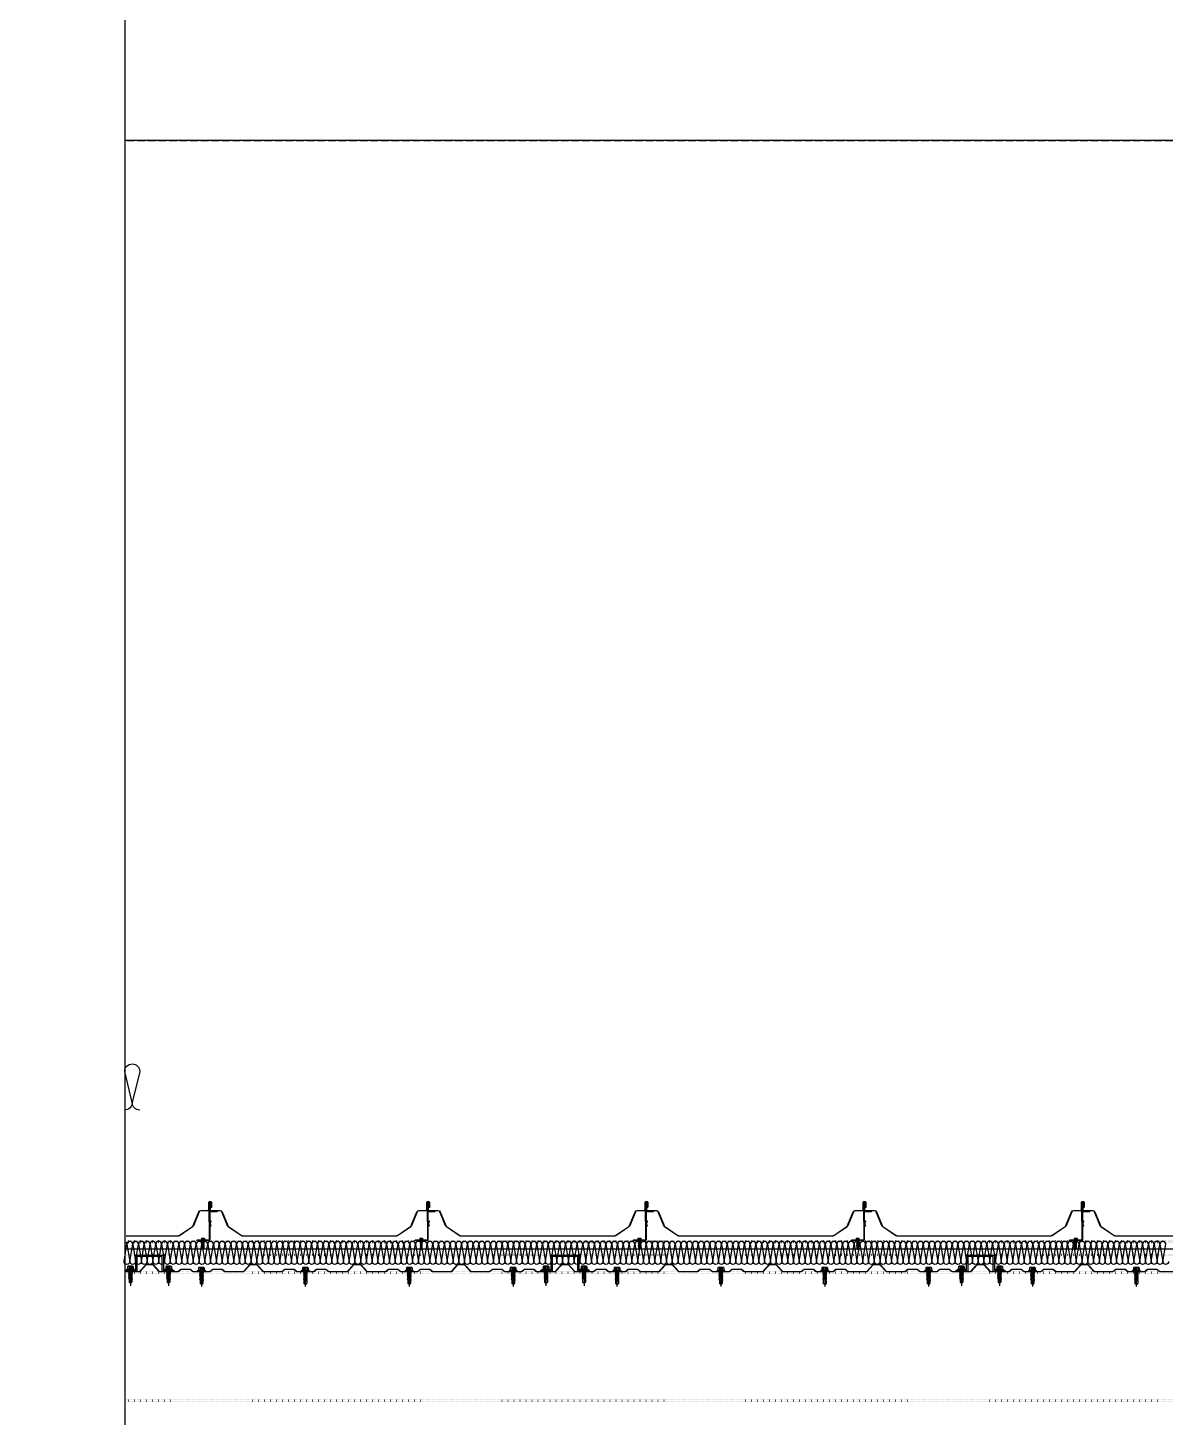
# Model space of a CAD drawing. Extents: x 220580 to 2027826, y -309201 to 71987.
# Drawn here: x 401060 to 403523, y -153544 to -150535 of the extents above; entities that cross this region are included whole.
import ezdxf

# ---------------------------------------------------------------- set-up
doc = ezdxf.new("R2010")
doc.units = 0
for name, pattern in [('__DASH', [0.35, 0.25, -0.1]), ('CENTER', [2, 1.25, -0.25, 0.25, -0.25]), ('DASH', [0.35, 0.25, -0.1]), ('DOTE', [2.42, 2, -0.2, 0.02, -0.2]), ('ZN-DOT', [0.25, 0, -0.25])]:
    doc.linetypes.add(name, pattern=pattern)
for name, color, linetype in [('!ZN6-层高线-8', 8, 'ZN-DOT'), ('3符号', 173, 'Continuous'), ('A-AXIS-DOTE', 14, 'DOTE'), ('A-HATCH-2', 251, 'Continuous'), ('A-LIN-V', 9, 'Continuous'), ('BWM', 8, 'Continuous'), ('Glass cotton', 95, 'Continuous'), ('pj', 4, 'Continuous'), ('SEAMLOK75 - SHEET', 6, 'Continuous'), ('V900型压型底板', 190, 'Continuous'), ('ZX', 240, 'CENTER'), ('紧固件', 40, 'Continuous')]:
    doc.layers.add(name, color=color, linetype=linetype)
doc.layers.add('底板', color=2, linetype='Continuous', lineweight=13)
doc.layers.add('粗', color=7, linetype='Continuous', lineweight=50)

# ---------------------------------------------------------------- blocks, each defined once
blk = doc.blocks.new('CURVEPATTERNLIB$SYSLIB$岩棉板')
at = {"color": 0}
for p, q in [((0, -17), (12, -67)), ((12, -67), (24, -17))]:
    blk.add_line(p, q, dxfattribs=at)
for centre, start, end in [((12, -17), 0, 180), ((0, -67), 270, 0), ((24, -67), 180, 270)]:
    blk.add_arc(centre, 12, start, end, dxfattribs=at)
blk = doc.blocks.new('*U976')
at = {"layer": 'pj'}
for p, q in [((-4.4, 0.5), (-4.4, 0)), ((4.4, 0), (-4.4, 0)), ((-4.1, 0.8), (-3.1, 1)), ((4.1, 0.8), (-4.1, 0.8)), ((-3.1, 3.9), (-3.1, 1)), ((3.1, 1), (-3.1, 1)), ((2.3, 4.2), (-2.3, 4.2)), ((-2, 0.8), (-1.5, 1)), ((-1.5, 3.9), (-1.5, 1)), ((-1.5, 0), (-1.5, -1.6)), ((1.5, 3.9), (1.5, 1)), ((2.2, 0.8), (1.5, 1)), ((1.5, 0), (1.5, -1.1)), ((3.1, 3.9), (3.1, 1)), ((4.1, 0.8), (3.1, 1)), ((4.4, 0.5), (4.4, 0)), ((-2.1, -1.9), (2.1, -1.4)), ((-2.1, -1.9), (-1.5, -1.6)), ((-2.1, -1.9), (-1.5, -2.2)), ((-2.1, -3.3), (2.1, -2.8)), ((-2.1, -3.3), (-1.5, -3)), ((-2.1, -3.3), (-1.5, -3.6)), ((-2.1, -4.7), (2.1, -4.2)), ((-2.1, -4.7), (-1.5, -4.4)), ((-2.1, -4.7), (-1.5, -5)), ((-2.1, -6.1), (2.1, -5.6)), ((-2.1, -6.1), (-1.5, -5.8)), ((-2.1, -6.1), (-1.5, -6.4)), ((-2.1, -7.5), (2.1, -7)), ((-2.1, -7.5), (-1.5, -7.2)), ((-2.1, -7.5), (-1.5, -7.8)), ((-2.1, -8.9), (-1.5, -8.6)), ((-2.1, -8.9), (-1.1, -8.8)), ((-2.1, -8.9), (-1.5, -9.2)), ((-1.5, -1.6), (1.5, -1.1)), ((-1.5, -2.2), (1.5, -1.7)), ((-1.5, -2.2), (-1.5, -3)), ((-1.5, -3), (1.5, -2.5)), ((-1.5, -3.6), (1.5, -3.1)), ((-1.5, -3.6), (-1.5, -4.4)), ((-1.5, -4.4), (1.5, -3.9)), ((-1.5, -5), (1.5, -4.5)), ((-1.5, -5), (-1.5, -5.8)), ((-1.5, -5.8), (1.5, -5.3)), ((-1.5, -6.4), (1.5, -5.9)), ((-1.5, -6.4), (-1.5, -7.2)), ((-1.5, -7.2), (1.5, -6.7)), ((-1.5, -7.8), (1.5, -7.3)), ((-1.5, -7.8), (-1.5, -8.6)), ((-1.5, -8.6), (-1, -8.5)), ((-1.5, -9.2), (-1.5, -13)), ((-1.5, -9.2), (-1.3, -9.2)), ((0, -14.4), (-1.5, -13)), ((0, -14.4), (1.5, -13)), ((0.6, -8.2), (1.5, -8.1)), ((0.7, -8.6), (2.1, -8.4)), ((0.7, -8.8), (1.5, -8.7)), ((0.7, -9.6), (1.5, -9.5)), ((0.7, -10), (2.1, -9.8)), ((0.7, -10.2), (1.5, -10.1)), ((1.5, -0.3), (1.5, -1.1)), ((2.1, -1.4), (1.5, -1.1)), ((2.1, -1.4), (1.5, -1.7)), ((1.5, -1.7), (1.5, -2.5)), ((2.1, -2.8), (1.5, -2.5)), ((2.1, -2.8), (1.5, -3.1)), ((1.5, -3.1), (1.5, -3.9)), ((2.1, -4.2), (1.5, -3.9)), ((2.1, -4.2), (1.5, -4.5)), ((1.5, -4.5), (1.5, -5.3)), ((2.1, -5.6), (1.5, -5.3)), ((2.1, -5.6), (1.5, -5.9)), ((1.5, -5.9), (1.5, -6.7)), ((2.1, -7), (1.5, -6.7)), ((2.1, -7), (1.5, -7.3)), ((1.5, -7.3), (1.5, -8.1)), ((2.1, -8.4), (1.5, -8.1)), ((2.1, -8.4), (1.5, -8.7)), ((1.5, -8.7), (1.5, -9.5)), ((2.1, -9.8), (1.5, -9.5)), ((2.1, -9.8), (1.5, -10.1)), ((1.5, -10.1), (1.5, -13))]:
    blk.add_line(p, q, dxfattribs=at)
blk.add_lwpolyline([(0, -14.4), (0.7, -10.2), (0.7, -8.5, 0.417657), (0.4, -8.2, 0.097062), (-1, -8.5), (-1.5, -9.6)], format="xyb", dxfattribs=at)
for centre, radius, start, end in [((-4.1, 0.5), 0.3, 90, 180), ((-2.3, 3.3), 0.951, 35.4009, 144.5991), ((0, 1), 3.2, 61.0594, 118.9406), ((2.3, 3.3), 0.951, 35.4009, 144.5991), ((4.1, 0.5), 0.3, 0, 90)]:
    blk.add_arc(centre, radius, start, end, dxfattribs=at)
at = {"layer": 'ZX', "ltscale": 0.2}
blk.add_line((0, 4.9), (0, -16.8), dxfattribs=at)
blk = doc.blocks.new('00990')
at = {"color": 2}
blk.add_lwpolyline([(7292.4, -17093.5), (7314.9, -17093.5), (7314.9, -17061), (7374.9, -17061), (7374.9, -17093.5), (7397.4, -17093.5), (7397.4, -17096), (7372.4, -17096), (7372.4, -17063.5), (7317.4, -17063.5), (7317.4, -17096), (7292.4, -17096)], close=True, dxfattribs=at)
at = {"layer": '紧固件', "xscale": 2, "yscale": 2, "zscale": 2}
for p in [(7303.6, -17093.5), (7386.1, -17093.5, 0)]:
    blk.add_blockref('*U976', p, dxfattribs=at)
blk = doc.blocks.new('*U1984')
at = {"layer": 'pj'}
for p, q in [((-4.4, 0.5), (-4.4, 0)), ((4.4, 0), (-4.4, 0)), ((-4.1, 0.8), (-3.1, 1)), ((4.1, 0.8), (-4.1, 0.8)), ((-3.1, 3.9), (-3.1, 1)), ((3.1, 1), (-3.1, 1)), ((2.3, 4.2), (-2.3, 4.2)), ((-2, 0.8), (-1.5, 1)), ((-1.5, 3.9), (-1.5, 1)), ((-1.5, 0), (-1.5, -1.6)), ((1.5, 3.9), (1.5, 1)), ((2.2, 0.8), (1.5, 1)), ((1.5, 0), (1.5, -1.1)), ((3.1, 3.9), (3.1, 1)), ((4.1, 0.8), (3.1, 1)), ((4.4, 0.5), (4.4, 0)), ((-2.1, -1.9), (2.1, -1.4)), ((-2.1, -1.9), (-1.5, -1.6)), ((-2.1, -1.9), (-1.5, -2.2)), ((-2.1, -3.3), (2.1, -2.8)), ((-2.1, -3.3), (-1.5, -3)), ((-2.1, -3.3), (-1.5, -3.6)), ((-2.1, -4.7), (2.1, -4.2)), ((-2.1, -4.7), (-1.5, -4.4)), ((-2.1, -4.7), (-1.5, -5)), ((-2.1, -6.1), (2.1, -5.6)), ((-2.1, -6.1), (-1.5, -5.8)), ((-2.1, -6.1), (-1.5, -6.4)), ((-2.1, -7.5), (2.1, -7)), ((-2.1, -7.5), (-1.5, -7.2)), ((-2.1, -7.5), (-1.5, -7.8)), ((-2.1, -8.9), (2.1, -8.4)), ((-2.1, -8.9), (-1.5, -8.6)), ((-2.1, -8.9), (-1.5, -9.2)), ((-2.1, -10.3), (2.1, -9.8)), ((-2.1, -10.3), (-1.5, -10)), ((-2.1, -10.3), (-1.5, -10.6)), ((-2.1, -11.7), (2.1, -11.2)), ((-2.1, -11.7), (-1.5, -11.4)), ((-2.1, -11.7), (-1.5, -12)), ((-2.1, -13.1), (-1.5, -12.8)), ((-2.1, -13.1), (-1.1, -13)), ((-2.1, -13.1), (-1.5, -13.4)), ((-1.5, -1.6), (1.5, -1.1)), ((-1.5, -2.2), (1.5, -1.7)), ((-1.5, -2.2), (-1.5, -3)), ((-1.5, -3), (1.5, -2.5)), ((-1.5, -3.6), (1.5, -3.1)), ((-1.5, -3.6), (-1.5, -4.4)), ((-1.5, -4.4), (1.5, -3.9)), ((-1.5, -5), (1.5, -4.5)), ((-1.5, -5), (-1.5, -5.8)), ((-1.5, -5.8), (1.5, -5.3)), ((-1.5, -6.4), (1.5, -5.9)), ((-1.5, -6.4), (-1.5, -7.2)), ((-1.5, -7.2), (1.5, -6.7)), ((-1.5, -7.8), (1.5, -7.3)), ((-1.5, -7.8), (-1.5, -8.6)), ((-1.5, -8.6), (1.5, -8.1)), ((-1.5, -9.2), (1.5, -8.7)), ((-1.5, -9.2), (-1.5, -10)), ((-1.5, -10), (1.5, -9.5)), ((-1.5, -10.6), (1.5, -10.1)), ((-1.5, -10.6), (-1.5, -11.4)), ((-1.5, -11.4), (1.5, -10.9)), ((-1.5, -12), (1.5, -11.5)), ((-1.5, -12), (-1.5, -12.8)), ((-1.5, -12.8), (-1, -12.7)), ((-1.5, -13.4), (-1.5, -17.2)), ((-1.5, -13.4), (-1.3, -13.4)), ((0, -18.6), (-1.5, -17.2)), ((0, -18.6), (1.5, -17.2)), ((0.6, -12.4), (1.5, -12.3)), ((0.7, -12.8), (2.1, -12.6)), ((0.7, -13), (1.5, -12.9)), ((0.7, -13.8), (1.5, -13.7)), ((0.7, -14.2), (2.1, -14)), ((0.7, -14.4), (1.5, -14.3)), ((1.5, -0.3), (1.5, -1.1)), ((2.1, -1.4), (1.5, -1.1)), ((2.1, -1.4), (1.5, -1.7)), ((1.5, -1.7), (1.5, -2.5)), ((2.1, -2.8), (1.5, -2.5)), ((2.1, -2.8), (1.5, -3.1)), ((1.5, -3.1), (1.5, -3.9)), ((2.1, -4.2), (1.5, -3.9)), ((2.1, -4.2), (1.5, -4.5)), ((1.5, -4.5), (1.5, -5.3)), ((2.1, -5.6), (1.5, -5.3)), ((2.1, -5.6), (1.5, -5.9)), ((1.5, -5.9), (1.5, -6.7)), ((2.1, -7), (1.5, -6.7)), ((2.1, -7), (1.5, -7.3)), ((1.5, -7.3), (1.5, -8.1)), ((2.1, -8.4), (1.5, -8.1)), ((2.1, -8.4), (1.5, -8.7)), ((1.5, -8.7), (1.5, -9.5)), ((2.1, -9.8), (1.5, -9.5)), ((2.1, -9.8), (1.5, -10.1)), ((1.5, -10.1), (1.5, -10.9)), ((2.1, -11.2), (1.5, -10.9)), ((2.1, -11.2), (1.5, -11.5)), ((1.5, -11.5), (1.5, -12.3)), ((2.1, -12.6), (1.5, -12.3)), ((2.1, -12.6), (1.5, -12.9)), ((1.5, -12.9), (1.5, -13.7)), ((2.1, -14), (1.5, -13.7)), ((2.1, -14), (1.5, -14.3)), ((1.5, -14.3), (1.5, -17.2))]:
    blk.add_line(p, q, dxfattribs=at)
blk.add_lwpolyline([(0, -18.6), (0.7, -14.4), (0.7, -12.7, 0.417657), (0.4, -12.4, 0.097062), (-1, -12.7), (-1.5, -13.8)], format="xyb", dxfattribs=at)
for centre, radius, start, end in [((-4.1, 0.5), 0.3, 90, 180), ((-2.3, 3.3), 0.951, 35.4009, 144.5991), ((0, 1), 3.2, 61.0594, 118.9406), ((2.3, 3.3), 0.951, 35.4009, 144.5991), ((4.1, 0.5), 0.3, 0, 90)]:
    blk.add_arc(centre, radius, start, end, dxfattribs=at)
at = {"layer": 'ZX', "ltscale": 0.2}
blk.add_line((0, 4.9), (0, -21), dxfattribs=at)
blk = doc.blocks.new('A$C06060CBF')
at = {"layer": '粗', "lineweight": -2}
for p, q in [((26.8, 41.2), (26.8, 82.1)), ((27.4, 41.2), (27.4, 82.1)), ((27.4, 2.3), (27.4, 61.4)), ((28.7, 2.3), (28.7, 61.4)), ((43.8, 63.6), (29.7, 63.6)), ((43.8, 62.4), (29.7, 62.4)), ((43.8, 62.4), (43.8, 63.6)), ((26.8, 33), (26.8, 28.9)), ((28.7, 59.5), (27.4, 59.5)), ((28.7, 41.2), (27.4, 41.2)), ((27.4, 33), (27.4, 28.9)), ((28.7, 33), (27.4, 33)), ((30.4, 42.2), (28, 40.8)), ((30.4, 32), (28, 33.3)), ((29.2, 40.8), (28.4, 40.3)), ((29.2, 33.4), (28.4, 33.9)), ((30.7, 41.6), (29.2, 40.8)), ((29.2, 33.8), (29.2, 40.3)), ((30.7, 32.5), (29.2, 33.4)), ((30.9, 41.1), (29.8, 40.4)), ((29.8, 33.8), (29.8, 40.3)), ((30.6, 33.3), (29.8, 33.7)), ((30.9, 33.1), (29.8, 33.7)), ((26.4, 1.2), (0, 1.2)), ((0, 0), (0, 1.2)), ((26.4, 0), (0, 0)), ((19.5, 0), (19.5, 1.2))]:
    blk.add_line(p, q, dxfattribs=at)
at = {"layer": '粗', "linetype": 'DASH', "lineweight": -2}
for p, q in [((9.7, 1.2), (9.7, 0)), ((16.9, 1.2), (16.9, 0))]:
    blk.add_line(p, q, dxfattribs=at)
at = {"layer": '粗'}
blk.add_line((27.4, 28.9), (26.8, 28.9), dxfattribs=at)
at = {"layer": '粗', "lineweight": -2}
blk.add_lwpolyline([(27.4, 82.1, -1), (29.9, 82.1), (29.9, 73.1), (30.5, 73.1), (30.5, 82.1, 1), (26.8, 82.1)], format="xyb", dxfattribs=at)
for centre, radius, start, end in [((29.7, 61.4), 2.25, 90, 180), ((29.7, 61.4), 1.02, 90, 180), ((27.8, 41.2), 1.02, 180, 300), ((27.8, 33), 1.02, 60, 180), ((27.8, 41.2), 0.41, 180, 300), ((27.8, 33), 0.41, 60, 180), ((29.9, 40.3), 0.717, 120, 180), ((29.9, 33.8), 0.717, 180, 240), ((29.9, 40.3), 0.102, 120, 180), ((29.9, 33.8), 0.102, 180, 240), ((30.6, 41.6), 0.627, 302.657, 103.9204), ((30.6, 32.6), 0.627, 256.0796, 57.343), ((26.4, 2.3), 1.02, 270, 0), ((26.4, 2.3), 2.25, 270, 0)]:
    blk.add_arc(centre, radius, start, end, dxfattribs=at)
at = {"layer": '紧固件', "xscale": -1.023999999801318, "yscale": 1.023999999801318, "zscale": 1.023999999801318}
blk.add_blockref('*U1984', (13.2, 1.2), dxfattribs=at)
blk = doc.blocks.new('A$C073f1b6f')
at = {"color": 1, "ltscale": 10}
blk.add_line((-3522.2, -2382.6), (-333.2, -2382.6), dxfattribs=at)
at = {"color": 3, "ltscale": 10}
for p, q in [((-3522.2, -2384.1), (-333.2, -2384.1)), ((-3522.2, -2386.6), (-333.2, -2386.6)), ((-3522.2, -2411.6), (-333.2, -2411.6)), ((-3522.2, -2414.1), (-333.2, -2414.1))]:
    blk.add_line(p, q, dxfattribs=at)
at = {"color": 6, "ltscale": 10}
for p, q in [((-3522.2, -2450), (-333.2, -2450)), ((-3522.2, -2453), (-333.2, -2453)), ((-3522.2, -2727), (-333.2, -2727)), ((-3522.2, -2730), (-333.2, -2730))]:
    blk.add_line(p, q, dxfattribs=at)
at = {"layer": 'A-LIN-V', "color": 8}
blk.add_line((-3525.2, -2400), (-335, -2400), dxfattribs=at)
at = {"layer": 'A-LIN-V'}
blk.add_line((-3522.2, -2400), (-332, -2400), dxfattribs=at)
at = {"layer": 'BWM'}
for points in [[(-3108.2, -2434.1, -0.414214), (-3114.4, -2427.8), (-3108.2, -2390.4, 1), (-3120.7, -2390.4), (-3114.4, -2427.8, -1), (-3126.9, -2427.8), (-3120.7, -2390.4, 1), (-3133.2, -2390.4), (-3126.9, -2427.8, -1), (-3139.4, -2427.8), (-3133.2, -2390.4, 1), (-3145.7, -2390.4), (-3139.4, -2427.8, -1), (-3151.9, -2427.8), (-3145.7, -2390.4, 1), (-3158.2, -2390.4), (-3151.9, -2427.8, -1), (-3164.4, -2427.8), (-3158.2, -2390.4, 1), (-3170.7, -2390.4), (-3164.4, -2427.8, -1), (-3176.9, -2427.8), (-3170.7, -2390.4, 1), (-3183.2, -2390.4), (-3176.9, -2427.8, -1), (-3189.4, -2427.8), (-3183.2, -2390.4, 1), (-3195.7, -2390.4), (-3189.4, -2427.8, -1), (-3201.9, -2427.8), (-3195.7, -2390.4, 1), (-3208.2, -2390.4), (-3201.9, -2427.8, -1), (-3214.4, -2427.8), (-3208.2, -2390.4, 1), (-3220.7, -2390.4), (-3214.4, -2427.8, -1), (-3226.9, -2427.8), (-3220.7, -2390.4, 1), (-3233.2, -2390.4), (-3226.9, -2427.8, -1), (-3239.4, -2427.8), (-3233.2, -2390.4, 1), (-3245.7, -2390.4), (-3239.4, -2427.8, -1), (-3251.9, -2427.8), (-3245.7, -2390.4, 1), (-3258.2, -2390.4), (-3251.9, -2427.8, -1), (-3264.4, -2427.8), (-3258.2, -2390.4, 1), (-3270.7, -2390.4), (-3264.4, -2427.8, -1), (-3276.9, -2427.8), (-3270.7, -2390.4, 1), (-3283.2, -2390.4), (-3276.9, -2427.8, -1), (-3289.4, -2427.8), (-3283.2, -2390.4, 1), (-3295.7, -2390.4), (-3289.4, -2427.8, -1), (-3301.9, -2427.8), (-3295.7, -2390.4, 1), (-3308.2, -2390.4), (-3301.9, -2427.8, -1), (-3314.4, -2427.8), (-3308.2, -2390.4, 1), (-3320.7, -2390.4), (-3314.4, -2427.8, -1), (-3326.9, -2427.8), (-3320.7, -2390.4, 1), (-3333.2, -2390.4), (-3326.9, -2427.8, -1), (-3339.4, -2427.8), (-3333.2, -2390.4, 1), (-3345.7, -2390.4), (-3339.4, -2427.8, -1), (-3351.9, -2427.8), (-3345.7, -2390.4, 1), (-3358.2, -2390.4), (-3351.9, -2427.8, -1), (-3364.4, -2427.8), (-3358.2, -2390.4, 1), (-3370.7, -2390.4), (-3364.4, -2427.8, -1), (-3376.9, -2427.8), (-3370.7, -2390.4, 1), (-3383.2, -2390.4), (-3376.9, -2427.8, -1), (-3389.4, -2427.8), (-3383.2, -2390.4, 1), (-3395.7, -2390.4), (-3389.4, -2427.8, -1), (-3401.9, -2427.8), (-3395.7, -2390.4, 1), (-3408.2, -2390.4), (-3401.9, -2427.8, -1), (-3414.4, -2427.8), (-3408.2, -2390.4, 1), (-3420.7, -2390.4), (-3414.4, -2427.8, -1), (-3426.9, -2427.8), (-3420.7, -2390.4, 1), (-3433.2, -2390.4), (-3426.9, -2427.8, -1), (-3439.4, -2427.8), (-3433.2, -2390.4, 1), (-3445.7, -2390.4), (-3439.4, -2427.8, -1), (-3451.9, -2427.8), (-3445.7, -2390.4, 1), (-3458.2, -2390.4), (-3451.9, -2427.8, -1), (-3464.4, -2427.8), (-3458.2, -2390.4, 1), (-3470.7, -2390.4), (-3464.4, -2427.8, -1), (-3476.9, -2427.8), (-3470.7, -2390.4, 1), (-3483.2, -2390.4), (-3476.9, -2427.8, -1), (-3489.4, -2427.8), (-3483.2, -2390.4, 1), (-3495.7, -2390.4), (-3489.4, -2427.8, -1), (-3501.9, -2427.8), (-3495.7, -2390.4, 1), (-3508.2, -2390.4), (-3501.9, -2427.8, -1), (-3514.4, -2427.8), (-3508.2, -2390.4, 1), (-3520.7, -2390.4), (-3514.4, -2427.8, -1), (-3526.9, -2427.8), (-3520.7, -2390.4, 0.182623), (-3522.2, -2386.2, 0.182623)], [(-2033.2, -2434.1, -0.414214), (-2039.4, -2427.8), (-2033.2, -2390.4, 1), (-2045.7, -2390.4), (-2039.4, -2427.8, -1), (-2051.9, -2427.8), (-2045.7, -2390.4, 1), (-2058.2, -2390.4), (-2051.9, -2427.8, -1), (-2064.4, -2427.8), (-2058.2, -2390.4, 1), (-2070.7, -2390.4), (-2064.4, -2427.8, -1), (-2076.9, -2427.8), (-2070.7, -2390.4, 1), (-2083.2, -2390.4), (-2076.9, -2427.8, -1), (-2089.4, -2427.8), (-2083.2, -2390.4, 1), (-2095.7, -2390.4), (-2089.4, -2427.8, -1), (-2101.9, -2427.8), (-2095.7, -2390.4, 1), (-2108.2, -2390.4), (-2101.9, -2427.8, -1), (-2114.4, -2427.8), (-2108.2, -2390.4, 1), (-2120.7, -2390.4), (-2114.4, -2427.8, -1), (-2126.9, -2427.8), (-2120.7, -2390.4, 1), (-2133.2, -2390.4), (-2126.9, -2427.8, -1), (-2139.4, -2427.8), (-2133.2, -2390.4, 1), (-2145.7, -2390.4), (-2139.4, -2427.8, -1), (-2151.9, -2427.8), (-2145.7, -2390.4, 1), (-2158.2, -2390.4), (-2151.9, -2427.8, -1), (-2164.4, -2427.8), (-2158.2, -2390.4, 1), (-2170.7, -2390.4), (-2164.4, -2427.8, -1), (-2176.9, -2427.8), (-2170.7, -2390.4, 1), (-2183.2, -2390.4), (-2176.9, -2427.8, -1), (-2189.4, -2427.8), (-2183.2, -2390.4, 1), (-2195.7, -2390.4), (-2189.4, -2427.8, -1), (-2201.9, -2427.8), (-2195.7, -2390.4, 1), (-2208.2, -2390.4), (-2201.9, -2427.8, -1), (-2214.4, -2427.8), (-2208.2, -2390.4, 1), (-2220.7, -2390.4), (-2214.4, -2427.8, -1), (-2226.9, -2427.8), (-2220.7, -2390.4, 1), (-2233.2, -2390.4), (-2226.9, -2427.8, -1), (-2239.4, -2427.8), (-2233.2, -2390.4, 1), (-2245.7, -2390.4), (-2239.4, -2427.8, -1), (-2251.9, -2427.8), (-2245.7, -2390.4, 1), (-2258.2, -2390.4), (-2251.9, -2427.8, -1), (-2264.4, -2427.8), (-2258.2, -2390.4, 1), (-2270.7, -2390.4), (-2264.4, -2427.8, -1), (-2276.9, -2427.8), (-2270.7, -2390.4, 1), (-2283.2, -2390.4), (-2276.9, -2427.8, -1), (-2289.4, -2427.8), (-2283.2, -2390.4, 1), (-2295.7, -2390.4), (-2289.4, -2427.8, -1), (-2301.9, -2427.8), (-2295.7, -2390.4, 1), (-2308.2, -2390.4), (-2301.9, -2427.8, -1), (-2314.4, -2427.8), (-2308.2, -2390.4, 1), (-2320.7, -2390.4), (-2314.4, -2427.8, -1), (-2326.9, -2427.8), (-2320.7, -2390.4, 1), (-2333.2, -2390.4), (-2326.9, -2427.8, -1), (-2339.4, -2427.8), (-2333.2, -2390.4, 1), (-2345.7, -2390.4), (-2339.4, -2427.8, -1), (-2351.9, -2427.8), (-2345.7, -2390.4, 1), (-2358.2, -2390.4), (-2351.9, -2427.8, -1), (-2364.4, -2427.8), (-2358.2, -2390.4, 1), (-2370.7, -2390.4), (-2364.4, -2427.8, -1), (-2376.9, -2427.8), (-2370.7, -2390.4, 1), (-2383.2, -2390.4), (-2376.9, -2427.8, -1), (-2389.4, -2427.8), (-2383.2, -2390.4, 1), (-2395.7, -2390.4), (-2389.4, -2427.8, -1), (-2401.9, -2427.8), (-2395.7, -2390.4, 1), (-2408.2, -2390.4), (-2401.9, -2427.8, -1), (-2414.4, -2427.8), (-2408.2, -2390.4, 1), (-2420.7, -2390.4), (-2414.4, -2427.8, -1), (-2426.9, -2427.8), (-2420.7, -2390.4, 1), (-2433.2, -2390.4), (-2426.9, -2427.8, -1), (-2439.4, -2427.8), (-2433.2, -2390.4, 1), (-2445.7, -2390.4), (-2439.4, -2427.8, -1), (-2451.9, -2427.8), (-2445.7, -2390.4, 1), (-2458.2, -2390.4), (-2451.9, -2427.8, -1), (-2464.4, -2427.8), (-2458.2, -2390.4, 1), (-2470.7, -2390.4), (-2464.4, -2427.8, -1), (-2476.9, -2427.8), (-2470.7, -2390.4, 1), (-2483.2, -2390.4), (-2476.9, -2427.8, -1), (-2489.4, -2427.8), (-2483.2, -2390.4, 1), (-2495.7, -2390.4), (-2489.4, -2427.8, -1), (-2501.9, -2427.8), (-2495.7, -2390.4, 1), (-2508.2, -2390.4), (-2501.9, -2427.8, -1), (-2514.4, -2427.8), (-2508.2, -2390.4, 1), (-2520.7, -2390.4), (-2514.4, -2427.8, -1), (-2526.9, -2427.8), (-2520.7, -2390.4, 1), (-2533.2, -2390.4), (-2526.9, -2427.8, -1), (-2539.4, -2427.8), (-2533.2, -2390.4, 1), (-2545.7, -2390.4), (-2539.4, -2427.8, -1), (-2551.9, -2427.8), (-2545.7, -2390.4, 1), (-2558.2, -2390.4), (-2551.9, -2427.8, -1), (-2564.4, -2427.8), (-2558.2, -2390.4, 1), (-2570.7, -2390.4), (-2564.4, -2427.8, -1), (-2576.9, -2427.8), (-2570.7, -2390.4, 1), (-2583.2, -2390.4), (-2576.9, -2427.8, -1), (-2589.4, -2427.8), (-2583.2, -2390.4, 1), (-2595.7, -2390.4), (-2589.4, -2427.8, -1), (-2601.9, -2427.8), (-2595.7, -2390.4, 1), (-2608.2, -2390.4), (-2601.9, -2427.8, -1), (-2614.4, -2427.8), (-2608.2, -2390.4, 1), (-2620.7, -2390.4), (-2614.4, -2427.8, -1), (-2626.9, -2427.8), (-2620.7, -2390.4, 1), (-2633.2, -2390.4), (-2626.9, -2427.8, -1), (-2639.4, -2427.8), (-2633.2, -2390.4, 1), (-2645.7, -2390.4), (-2639.4, -2427.8, -1), (-2651.9, -2427.8), (-2645.7, -2390.4, 1), (-2658.2, -2390.4), (-2651.9, -2427.8, -1), (-2664.4, -2427.8), (-2658.2, -2390.4, 1), (-2670.7, -2390.4), (-2664.4, -2427.8, -1), (-2676.9, -2427.8), (-2670.7, -2390.4, 1), (-2683.2, -2390.4), (-2676.9, -2427.8, -1), (-2689.4, -2427.8), (-2683.2, -2390.4, 1), (-2695.7, -2390.4), (-2689.4, -2427.8, -1), (-2701.9, -2427.8), (-2695.7, -2390.4, 1), (-2708.2, -2390.4), (-2701.9, -2427.8, -1), (-2714.4, -2427.8), (-2708.2, -2390.4, 1), (-2720.7, -2390.4), (-2714.4, -2427.8, -1), (-2726.9, -2427.8), (-2720.7, -2390.4, 1), (-2733.2, -2390.4), (-2726.9, -2427.8, -1), (-2739.4, -2427.8), (-2733.2, -2390.4, 1), (-2745.7, -2390.4), (-2739.4, -2427.8, -1), (-2751.9, -2427.8), (-2745.7, -2390.4, 1), (-2758.2, -2390.4), (-2751.9, -2427.8, -1), (-2764.4, -2427.8), (-2758.2, -2390.4, 1), (-2770.7, -2390.4), (-2764.4, -2427.8, -1), (-2776.9, -2427.8), (-2770.7, -2390.4, 1), (-2783.2, -2390.4), (-2776.9, -2427.8, -1), (-2789.4, -2427.8), (-2783.2, -2390.4, 1), (-2795.7, -2390.4), (-2789.4, -2427.8, -1), (-2801.9, -2427.8), (-2795.7, -2390.4, 1), (-2808.2, -2390.4), (-2801.9, -2427.8, -1), (-2814.4, -2427.8), (-2808.2, -2390.4, 1), (-2820.7, -2390.4), (-2814.4, -2427.8, -1), (-2826.9, -2427.8), (-2820.7, -2390.4, 1), (-2833.2, -2390.4), (-2826.9, -2427.8, -1), (-2839.4, -2427.8), (-2833.2, -2390.4, 1), (-2845.7, -2390.4), (-2839.4, -2427.8, -1), (-2851.9, -2427.8), (-2845.7, -2390.4, 1), (-2858.2, -2390.4), (-2851.9, -2427.8, -1), (-2864.4, -2427.8), (-2858.2, -2390.4, 1), (-2870.7, -2390.4), (-2864.4, -2427.8, -1), (-2876.9, -2427.8), (-2870.7, -2390.4, 1), (-2883.2, -2390.4), (-2876.9, -2427.8, -1), (-2889.4, -2427.8), (-2883.2, -2390.4, 1), (-2895.7, -2390.4), (-2889.4, -2427.8, -1), (-2901.9, -2427.8), (-2895.7, -2390.4, 1), (-2908.2, -2390.4), (-2901.9, -2427.8, -1), (-2914.4, -2427.8), (-2908.2, -2390.4, 1), (-2920.7, -2390.4), (-2914.4, -2427.8, -1), (-2926.9, -2427.8), (-2920.7, -2390.4, 1), (-2933.2, -2390.4), (-2926.9, -2427.8, -1), (-2939.4, -2427.8), (-2933.2, -2390.4, 1), (-2945.7, -2390.4), (-2939.4, -2427.8, -1), (-2951.9, -2427.8), (-2945.7, -2390.4, 1), (-2958.2, -2390.4), (-2951.9, -2427.8, -1), (-2964.4, -2427.8), (-2958.2, -2390.4, 1), (-2970.7, -2390.4), (-2964.4, -2427.8, -1), (-2976.9, -2427.8), (-2970.7, -2390.4, 1), (-2983.2, -2390.4), (-2976.9, -2427.8, -1), (-2989.4, -2427.8), (-2983.2, -2390.4, 1), (-2995.7, -2390.4), (-2989.4, -2427.8, -1), (-3001.9, -2427.8), (-2995.7, -2390.4, 1), (-3008.2, -2390.4), (-3001.9, -2427.8, -1), (-3014.4, -2427.8), (-3008.2, -2390.4, 1), (-3020.7, -2390.4), (-3014.4, -2427.8, -1), (-3026.9, -2427.8), (-3020.7, -2390.4, 1), (-3033.2, -2390.4), (-3026.9, -2427.8, -1), (-3039.4, -2427.8), (-3033.2, -2390.4, 1), (-3045.7, -2390.4), (-3039.4, -2427.8, -1), (-3051.9, -2427.8), (-3045.7, -2390.4, 1), (-3058.2, -2390.4), (-3051.9, -2427.8, -1), (-3064.4, -2427.8), (-3058.2, -2390.4, 1), (-3070.7, -2390.4), (-3064.4, -2427.8, -1), (-3076.9, -2427.8), (-3070.7, -2390.4, 1), (-3083.2, -2390.4), (-3076.9, -2427.8, -1), (-3089.4, -2427.8), (-3083.2, -2390.4, 1), (-3095.7, -2390.4), (-3089.4, -2427.8, -1), (-3101.9, -2427.8), (-3095.7, -2390.4, 1), (-3108.2, -2390.4), (-3101.9, -2427.8, -1), (-3114.4, -2427.8), (-3108.2, -2390.4, 1), (-3120.7, -2390.4), (-3114.4, -2427.8, -1), (-3126.9, -2427.8), (-3120.7, -2390.4, 0.192546), (-3122.4, -2386.1, 0.192546)], [(-1264.4, -2427.8, -1), (-1276.9, -2427.8), (-1270.7, -2390.4, 1), (-1283.2, -2390.4), (-1276.9, -2427.8, -1), (-1289.4, -2427.8), (-1283.2, -2390.4, 1), (-1295.7, -2390.4), (-1289.4, -2427.8, -1), (-1301.9, -2427.8), (-1295.7, -2390.4, 1), (-1308.2, -2390.4), (-1301.9, -2427.8, -1), (-1314.4, -2427.8), (-1308.2, -2390.4, 1), (-1320.7, -2390.4), (-1314.4, -2427.8, -1), (-1326.9, -2427.8), (-1320.7, -2390.4, 1), (-1333.2, -2390.4), (-1326.9, -2427.8, -1), (-1339.4, -2427.8), (-1333.2, -2390.4, 1), (-1345.7, -2390.4), (-1339.4, -2427.8, -1), (-1351.9, -2427.8), (-1345.7, -2390.4, 1), (-1358.2, -2390.4), (-1351.9, -2427.8, -1), (-1364.4, -2427.8), (-1358.2, -2390.4, 1), (-1370.7, -2390.4), (-1364.4, -2427.8, -1), (-1376.9, -2427.8), (-1370.7, -2390.4, 1), (-1383.2, -2390.4), (-1376.9, -2427.8, -1), (-1389.4, -2427.8), (-1383.2, -2390.4, 1), (-1395.7, -2390.4), (-1389.4, -2427.8, -1), (-1401.9, -2427.8), (-1395.7, -2390.4, 1), (-1408.2, -2390.4), (-1401.9, -2427.8, -1), (-1414.4, -2427.8), (-1408.2, -2390.4, 1), (-1420.7, -2390.4), (-1414.4, -2427.8, -1), (-1426.9, -2427.8), (-1420.7, -2390.4, 1), (-1433.2, -2390.4), (-1426.9, -2427.8, -1), (-1439.4, -2427.8), (-1433.2, -2390.4, 1), (-1445.7, -2390.4), (-1439.4, -2427.8, -1), (-1451.9, -2427.8), (-1445.7, -2390.4, 1), (-1458.2, -2390.4), (-1451.9, -2427.8, -1), (-1464.4, -2427.8), (-1458.2, -2390.4, 1), (-1470.7, -2390.4), (-1464.4, -2427.8, -1), (-1476.9, -2427.8), (-1470.7, -2390.4, 1), (-1483.2, -2390.4), (-1476.9, -2427.8, -1), (-1489.4, -2427.8), (-1483.2, -2390.4, 1), (-1495.7, -2390.4), (-1489.4, -2427.8, -1), (-1501.9, -2427.8), (-1495.7, -2390.4, 1), (-1508.2, -2390.4), (-1501.9, -2427.8, -1), (-1514.4, -2427.8), (-1508.2, -2390.4, 1), (-1520.7, -2390.4), (-1514.4, -2427.8, -1), (-1526.9, -2427.8), (-1520.7, -2390.4, 1), (-1533.2, -2390.4), (-1526.9, -2427.8, -1), (-1539.4, -2427.8), (-1533.2, -2390.4, 1), (-1545.7, -2390.4), (-1539.4, -2427.8, -1), (-1551.9, -2427.8), (-1545.7, -2390.4, 1), (-1558.2, -2390.4), (-1551.9, -2427.8, -1), (-1564.4, -2427.8), (-1558.2, -2390.4, 1), (-1570.7, -2390.4), (-1564.4, -2427.8, -1), (-1576.9, -2427.8), (-1570.7, -2390.4, 1), (-1583.2, -2390.4), (-1576.9, -2427.8, -1), (-1589.4, -2427.8), (-1583.2, -2390.4, 1), (-1595.7, -2390.4), (-1589.4, -2427.8, -1), (-1601.9, -2427.8), (-1595.7, -2390.4, 1), (-1608.2, -2390.4), (-1601.9, -2427.8, -1), (-1614.4, -2427.8), (-1608.2, -2390.4, 1), (-1620.7, -2390.4), (-1614.4, -2427.8, -1), (-1626.9, -2427.8), (-1620.7, -2390.4, 1), (-1633.2, -2390.4), (-1626.9, -2427.8, -1), (-1639.4, -2427.8), (-1633.2, -2390.4, 1), (-1645.7, -2390.4), (-1639.4, -2427.8, -1), (-1651.9, -2427.8), (-1645.7, -2390.4, 1), (-1658.2, -2390.4), (-1651.9, -2427.8, -1), (-1664.4, -2427.8), (-1658.2, -2390.4, 1), (-1670.7, -2390.4), (-1664.4, -2427.8, -1), (-1676.9, -2427.8), (-1670.7, -2390.4, 1), (-1683.2, -2390.4), (-1676.9, -2427.8, -1), (-1689.4, -2427.8), (-1683.2, -2390.4, 1), (-1695.7, -2390.4), (-1689.4, -2427.8, -1), (-1701.9, -2427.8), (-1695.7, -2390.4, 1), (-1708.2, -2390.4), (-1701.9, -2427.8, -1), (-1714.4, -2427.8), (-1708.2, -2390.4, 1), (-1720.7, -2390.4), (-1714.4, -2427.8, -1), (-1726.9, -2427.8), (-1720.7, -2390.4, 1), (-1733.2, -2390.4), (-1726.9, -2427.8, -1), (-1739.4, -2427.8), (-1733.2, -2390.4, 1), (-1745.7, -2390.4), (-1739.4, -2427.8, -1), (-1751.9, -2427.8), (-1745.7, -2390.4, 1), (-1758.2, -2390.4), (-1751.9, -2427.8, -1), (-1764.4, -2427.8), (-1758.2, -2390.4, 1), (-1770.7, -2390.4), (-1764.4, -2427.8, -1), (-1776.9, -2427.8), (-1770.7, -2390.4, 1), (-1783.2, -2390.4), (-1776.9, -2427.8, -1), (-1789.4, -2427.8), (-1783.2, -2390.4, 1), (-1795.7, -2390.4), (-1789.4, -2427.8, -1), (-1801.9, -2427.8), (-1795.7, -2390.4, 1), (-1808.2, -2390.4), (-1801.9, -2427.8, -1), (-1814.4, -2427.8), (-1808.2, -2390.4, 1), (-1820.7, -2390.4), (-1814.4, -2427.8, -1), (-1826.9, -2427.8), (-1820.7, -2390.4, 1), (-1833.2, -2390.4), (-1826.9, -2427.8, -1), (-1839.4, -2427.8), (-1833.2, -2390.4, 1), (-1845.7, -2390.4), (-1839.4, -2427.8, -1), (-1851.9, -2427.8), (-1845.7, -2390.4, 1), (-1858.2, -2390.4), (-1851.9, -2427.8, -1), (-1864.4, -2427.8), (-1858.2, -2390.4, 1), (-1870.7, -2390.4), (-1864.4, -2427.8, -1), (-1876.9, -2427.8), (-1870.7, -2390.4, 1), (-1883.2, -2390.4), (-1876.9, -2427.8, -1), (-1889.4, -2427.8), (-1883.2, -2390.4, 1), (-1895.7, -2390.4), (-1889.4, -2427.8, -1), (-1901.9, -2427.8), (-1895.7, -2390.4, 1), (-1908.2, -2390.4), (-1901.9, -2427.8, -1), (-1914.4, -2427.8), (-1908.2, -2390.4, 1), (-1920.7, -2390.4), (-1914.4, -2427.8, -1), (-1926.9, -2427.8), (-1920.7, -2390.4, 1), (-1933.2, -2390.4), (-1926.9, -2427.8, -1), (-1939.4, -2427.8), (-1933.2, -2390.4, 1), (-1945.7, -2390.4), (-1939.4, -2427.8, -1), (-1951.9, -2427.8), (-1945.7, -2390.4, 1), (-1958.2, -2390.4), (-1951.9, -2427.8, -1), (-1964.4, -2427.8), (-1958.2, -2390.4, 1), (-1970.7, -2390.4), (-1964.4, -2427.8, -1), (-1976.9, -2427.8), (-1970.7, -2390.4, 1), (-1983.2, -2390.4), (-1976.9, -2427.8, -1), (-1989.4, -2427.8), (-1983.2, -2390.4, 1), (-1995.7, -2390.4), (-1989.4, -2427.8, -1), (-2001.9, -2427.8), (-1995.7, -2390.4, 1), (-2008.2, -2390.4), (-2001.9, -2427.8, -1), (-2014.4, -2427.8), (-2008.2, -2390.4, 1), (-2020.7, -2390.4), (-2014.4, -2427.8, -1), (-2026.9, -2427.8), (-2020.7, -2390.4, 1), (-2033.2, -2390.4), (-2026.9, -2427.8, -1), (-2039.4, -2427.8), (-2033.2, -2390.4, 1), (-2045.7, -2390.4), (-2039.4, -2427.8, -1), (-2051.9, -2427.8), (-2045.7, -2390.4, 1), (-2058.2, -2390.4), (-2051.9, -2427.8, -0.414214), (-2058.2, -2434.1)]]:
    blk.add_lwpolyline(points, format="xyb", dxfattribs=at)
at = {"layer": 'SEAMLOK75 - SHEET'}
for points in [[(-3522.2, -2371.9), (-3409.6, -2371.9, 0.149451), (-3407.4, -2371.2), (-3378.8, -2351.9, 0.149451), (-3377.4, -2350.1), (-3365.2, -2320, -0.305731), (-3360.8, -2317.1), (-3345.6, -2317.1, 0.414214), (-3343.6, -2315.1), (-3343.6, -2300.6, -0.414214), (-3340.9, -2297.9), (-3340.2, -2297.9, -0.414214), (-3337.5, -2300.6), (-3337.5, -2309.9, -1), (-3340.2, -2309.9), (-3340.2, -2302), (-3339.5, -2302), (-3339.5, -2309.9, 1), (-3338.2, -2309.9), (-3338.2, -2300.6, 0.414214), (-3340.2, -2298.6), (-3340.9, -2298.6, 0.414214), (-3342.9, -2300.6), (-3342.9, -2315.1, -0.414214), (-3345.6, -2317.8), (-3360.8, -2317.8, 0.305731), (-3364.6, -2320.3), (-3376.7, -2350.4, -0.149451), (-3378.4, -2352.5), (-3407, -2371.8, -0.149451), (-3409.6, -2372.6), (-3522.2, -2372.6)], [(-1213.4, -2372.6), (-1379.9, -2372.6, -0.149451), (-1382.6, -2371.8), (-1411.1, -2352.5, -0.149451), (-1412.9, -2350.4), (-1425, -2320.3, 0.305731), (-1428.7, -2317.8), (-1448.5, -2317.8, -0.414214), (-1451.2, -2315.1), (-1451.2, -2302, -1), (-1449.1, -2302), (-1449.1, -2309.9), (-1449.8, -2309.9), (-1449.8, -2302, 1), (-1450.5, -2302), (-1450.5, -2315.1, 0.414214), (-1448.5, -2317.1), (-1428.7, -2317.1, -0.305731), (-1424.4, -2320), (-1412.2, -2350.1, 0.149451), (-1410.7, -2351.9), (-1382.2, -2371.2, 0.149451), (-1379.9, -2371.9), (-1213.4, -2371.9)]]:
    blk.add_lwpolyline(points, format="xyb", dxfattribs=at)
for points in [[(-3103.6, -2372.6), (-3270.1, -2372.6, -0.149451), (-3272.8, -2371.8), (-3301.3, -2352.5, -0.149451), (-3303.1, -2350.4), (-3315.2, -2320.3, 0.305731), (-3318.9, -2317.8), (-3338.7, -2317.8, -0.414214), (-3341.4, -2315.1), (-3341.4, -2302, -1), (-3339.3, -2302), (-3339.3, -2309.9), (-3340, -2309.9), (-3340, -2302, 1), (-3340.7, -2302), (-3340.7, -2315.1, 0.414214), (-3338.7, -2317.1), (-3318.9, -2317.1, -0.305731), (-3314.6, -2320), (-3302.4, -2350.1, 0.149451), (-3300.9, -2351.9), (-3272.4, -2371.2, 0.149451), (-3270.1, -2371.9), (-3103.6, -2371.9), (-2937.1, -2371.9, 0.149451), (-2934.9, -2371.2), (-2906.3, -2351.9, 0.149451), (-2904.8, -2350.1), (-2892.7, -2320, -0.305731), (-2888.3, -2317.1), (-2873.1, -2317.1, 0.414214), (-2871.1, -2315.1), (-2871.1, -2300.6, -0.414214), (-2868.4, -2297.9), (-2867.7, -2297.9, -0.414214), (-2865, -2300.6), (-2865, -2309.9, -1), (-2867.7, -2309.9), (-2867.7, -2302), (-2867, -2302), (-2867, -2309.9, 1), (-2865.7, -2309.9), (-2865.7, -2300.6, 0.414214), (-2867.7, -2298.6), (-2868.4, -2298.6, 0.414214), (-2870.4, -2300.6), (-2870.4, -2315.1, -0.414214), (-2873.1, -2317.8), (-2888.3, -2317.8, 0.305731), (-2892, -2320.3), (-2904.2, -2350.4, -0.149451), (-2905.9, -2352.5), (-2934.5, -2371.8, -0.149451), (-2937.1, -2372.6)], [(-2631.1, -2372.6), (-2797.6, -2372.6, -0.149451), (-2800.2, -2371.8), (-2828.8, -2352.5, -0.149451), (-2830.5, -2350.4), (-2842.7, -2320.3, 0.305731), (-2846.4, -2317.8), (-2866.1, -2317.8, -0.414214), (-2868.8, -2315.1), (-2868.8, -2302, -1), (-2866.7, -2302), (-2866.7, -2309.9), (-2867.4, -2309.9), (-2867.4, -2302, 1), (-2868.1, -2302), (-2868.1, -2315.1, 0.414214), (-2866.1, -2317.1), (-2846.4, -2317.1, -0.305731), (-2842, -2320), (-2829.9, -2350.1, 0.149451), (-2828.4, -2351.9), (-2799.8, -2371.2, 0.149451), (-2797.6, -2371.9), (-2631.1, -2371.9), (-2464.5, -2371.9, 0.149451), (-2462.3, -2371.2), (-2433.7, -2351.9, 0.149451), (-2432.3, -2350.1), (-2420.1, -2320, -0.305731), (-2415.7, -2317.1), (-2400.5, -2317.1, 0.414214), (-2398.5, -2315.1), (-2398.5, -2300.6, -0.414214), (-2395.8, -2297.9), (-2395.1, -2297.9, -0.414214), (-2392.4, -2300.6), (-2392.4, -2309.9, -1), (-2395.1, -2309.9), (-2395.1, -2302), (-2394.4, -2302), (-2394.4, -2309.9, 1), (-2393.1, -2309.9), (-2393.1, -2300.6, 0.414214), (-2395.1, -2298.6), (-2395.8, -2298.6, 0.414214), (-2397.8, -2300.6), (-2397.8, -2315.1, -0.414214), (-2400.5, -2317.8), (-2415.7, -2317.8, 0.305731), (-2419.4, -2320.3), (-2431.6, -2350.4, -0.149451), (-2433.3, -2352.5), (-2461.9, -2371.8, -0.149451), (-2464.5, -2372.6)], [(-2158.5, -2372.6), (-2325, -2372.6, -0.149451), (-2327.7, -2371.8), (-2356.2, -2352.5, -0.149451), (-2358, -2350.4), (-2370.1, -2320.3, 0.305731), (-2373.8, -2317.8), (-2393.6, -2317.8, -0.414214), (-2396.3, -2315.1), (-2396.3, -2302, -1), (-2394.2, -2302), (-2394.2, -2309.9), (-2394.9, -2309.9), (-2394.9, -2302, 1), (-2395.6, -2302), (-2395.6, -2315.1, 0.414214), (-2393.6, -2317.1), (-2373.8, -2317.1, -0.305731), (-2369.5, -2320), (-2357.3, -2350.1, 0.149451), (-2355.8, -2351.9), (-2327.3, -2371.2, 0.149451), (-2325, -2371.9), (-2158.5, -2371.9), (-1992, -2371.9, 0.149451), (-1989.8, -2371.2), (-1961.2, -2351.9, 0.149451), (-1959.7, -2350.1), (-1947.5, -2320, -0.305731), (-1943.2, -2317.1), (-1928, -2317.1, 0.414214), (-1926, -2315.1), (-1926, -2300.6, -0.414214), (-1923.3, -2297.9), (-1922.6, -2297.9, -0.414214), (-1919.9, -2300.6), (-1919.9, -2309.9, -1), (-1922.6, -2309.9), (-1922.6, -2302), (-1921.9, -2302), (-1921.9, -2309.9, 1), (-1920.6, -2309.9), (-1920.6, -2300.6, 0.414214), (-1922.6, -2298.6), (-1923.3, -2298.6, 0.414214), (-1925.3, -2300.6), (-1925.3, -2315.1, -0.414214), (-1928, -2317.8), (-1943.2, -2317.8, 0.305731), (-1946.9, -2320.3), (-1959.1, -2350.4, -0.149451), (-1960.8, -2352.5), (-1989.4, -2371.8, -0.149451), (-1992, -2372.6)], [(-1686, -2372.6), (-1852.5, -2372.6, -0.149451), (-1855.1, -2371.8), (-1883.7, -2352.5, -0.149451), (-1885.4, -2350.4), (-1897.6, -2320.3, 0.305731), (-1901.3, -2317.8), (-1921, -2317.8, -0.414214), (-1923.7, -2315.1), (-1923.7, -2302, -1), (-1921.6, -2302), (-1921.6, -2309.9), (-1922.3, -2309.9), (-1922.3, -2302, 1), (-1923, -2302), (-1923, -2315.1, 0.414214), (-1921, -2317.1), (-1901.3, -2317.1, -0.305731), (-1896.9, -2320), (-1884.8, -2350.1, 0.149451), (-1883.3, -2351.9), (-1854.7, -2371.2, 0.149451), (-1852.5, -2371.9), (-1686, -2371.9), (-1519.4, -2371.9, 0.149451), (-1517.2, -2371.2), (-1488.6, -2351.9, 0.149451), (-1487.2, -2350.1), (-1475, -2320, -0.305731), (-1470.6, -2317.1), (-1455.4, -2317.1, 0.414214), (-1453.4, -2315.1), (-1453.4, -2300.6, -0.414214), (-1450.7, -2297.9), (-1450, -2297.9, -0.414214), (-1447.3, -2300.6), (-1447.3, -2309.9, -1), (-1450, -2309.9), (-1450, -2302), (-1449.3, -2302), (-1449.3, -2309.9, 1), (-1448, -2309.9), (-1448, -2300.6, 0.414214), (-1450, -2298.6), (-1450.7, -2298.6, 0.414214), (-1452.7, -2300.6), (-1452.7, -2315.1, -0.414214), (-1455.4, -2317.8), (-1470.6, -2317.8, 0.305731), (-1474.3, -2320.3), (-1486.5, -2350.4, -0.149451), (-1488.2, -2352.5), (-1516.8, -2371.8, -0.149451), (-1519.4, -2372.6)]]:
    blk.add_lwpolyline(points, format="xyb", close=True, dxfattribs=at)
at = {"layer": '底板', "color": 2}
for points in [[(-3522.2, -2449.1), (-3493.4, -2449.1), (-3479.4, -2434.1), (-3464.2, -2434.1), (-3450.2, -2449.1), (-3410.4, -2449.1), (-3403.9, -2444.1), (-3383.7, -2444.1), (-3377.2, -2449.1), (-3341.4, -2449.1), (-3334.9, -2444.1), (-3314.7, -2444.1), (-3308.2, -2449.1), (-3268.4, -2449.1), (-3254.4, -2434.1), (-3239.2, -2434.1), (-3225.2, -2449.1), (-3185.4, -2449.1), (-3178.9, -2444.1), (-3158.7, -2444.1), (-3152.2, -2449.1), (-3116.4, -2449.1), (-3109.9, -2444.1), (-3089.7, -2444.1), (-3083.2, -2449.1), (-3043.4, -2449.1), (-3029.4, -2434.1), (-3021.8, -2434.1)], [(-3122.4, -2449.1), (-3116.4, -2449.1), (-3109.9, -2444.1), (-3089.7, -2444.1), (-3083.2, -2449.1), (-3043.4, -2449.1), (-3029.4, -2434.1), (-3014.2, -2434.1), (-3000.2, -2449.1), (-2960.4, -2449.1), (-2953.9, -2444.1), (-2933.7, -2444.1), (-2927.2, -2449.1), (-2891.4, -2449.1), (-2884.9, -2444.1), (-2864.7, -2444.1), (-2858.2, -2449.1), (-2818.4, -2449.1), (-2804.4, -2434.1), (-2789.2, -2434.1), (-2775.2, -2449.1), (-2735.4, -2449.1), (-2728.9, -2444.1), (-2708.7, -2444.1), (-2702.2, -2449.1), (-2666.4, -2449.1), (-2659.9, -2444.1), (-2639.7, -2444.1), (-2633.2, -2449.1), (-2593.4, -2449.1), (-2579.4, -2434.1), (-2571.8, -2434.1)], [(-2571.8, -2434.1), (-2564.2, -2434.1), (-2550.2, -2449.1), (-2510.4, -2449.1), (-2503.9, -2444.1), (-2483.7, -2444.1), (-2477.2, -2449.1), (-2441.4, -2449.1), (-2434.9, -2444.1), (-2414.7, -2444.1), (-2408.2, -2449.1), (-2368.4, -2449.1), (-2354.4, -2434.1), (-2339.2, -2434.1), (-2325.2, -2449.1), (-2285.4, -2449.1), (-2278.9, -2444.1), (-2258.7, -2444.1), (-2252.2, -2449.1), (-2216.4, -2449.1), (-2209.9, -2444.1), (-2189.7, -2444.1), (-2183.2, -2449.1), (-2143.4, -2449.1), (-2129.4, -2434.1), (-2114.2, -2434.1), (-2100.2, -2449.1), (-2060.4, -2449.1), (-2053.9, -2444.1), (-2033.7, -2444.1), (-2027.2, -2449.1), (-1991.4, -2449.1), (-1984.9, -2444.1), (-1964.7, -2444.1), (-1958.2, -2449.1), (-1918.4, -2449.1), (-1904.4, -2434.1), (-1889.2, -2434.1), (-1875.2, -2449.1), (-1835.4, -2449.1), (-1828.9, -2444.1), (-1808.7, -2444.1), (-1802.2, -2449.1), (-1766.4, -2449.1), (-1759.9, -2444.1), (-1739.7, -2444.1), (-1733.2, -2449.1), (-1693.4, -2449.1), (-1683.2, -2438.1)], [(-2060.4, -2449.1), (-2053.9, -2444.1), (-2033.7, -2444.1), (-2027.2, -2449.1), (-1991.4, -2449.1), (-1984.9, -2444.1), (-1964.7, -2444.1), (-1958.2, -2449.1), (-1918.4, -2449.1), (-1904.4, -2434.1), (-1889.2, -2434.1), (-1875.2, -2449.1), (-1835.4, -2449.1), (-1828.9, -2444.1), (-1808.7, -2444.1), (-1802.2, -2449.1), (-1766.4, -2449.1), (-1759.9, -2444.1), (-1739.7, -2444.1), (-1733.2, -2449.1), (-1693.4, -2449.1), (-1679.4, -2434.1), (-1664.2, -2434.1), (-1650.2, -2449.1), (-1610.4, -2449.1), (-1603.9, -2444.1), (-1583.7, -2444.1), (-1577.2, -2449.1), (-1541.4, -2449.1), (-1534.9, -2444.1), (-1514.7, -2444.1), (-1508.2, -2449.1), (-1468.4, -2449.1), (-1454.4, -2434.1), (-1439.2, -2434.1), (-1425.2, -2449.1), (-1385.4, -2449.1), (-1378.9, -2444.1), (-1358.7, -2444.1), (-1352.2, -2449.1), (-1316.4, -2449.1), (-1309.9, -2444.1), (-1289.7, -2444.1), (-1283.2, -2449.1), (-1243.4, -2449.1)]]:
    blk.add_lwpolyline(points, dxfattribs=at)
at = {"layer": '底板', "color": 4}
for points in [[(-3522.2, -2449.4), (-3493.3, -2449.4), (-3479.3, -2434.4), (-3464.3, -2434.4), (-3450.3, -2449.4), (-3410.3, -2449.4), (-3403.8, -2444.4), (-3383.8, -2444.4), (-3377.3, -2449.4), (-3341.3, -2449.4), (-3334.8, -2444.4), (-3314.8, -2444.4), (-3308.3, -2449.4), (-3268.3, -2449.4), (-3254.3, -2434.4), (-3239.3, -2434.4), (-3225.3, -2449.4), (-3185.3, -2449.4), (-3178.8, -2444.4), (-3158.8, -2444.4), (-3152.3, -2449.4), (-3116.3, -2449.4), (-3109.8, -2444.4), (-3089.8, -2444.4), (-3083.3, -2449.4), (-3043.3, -2449.4), (-3029.3, -2434.4), (-3021.8, -2434.4)], [(-3522.2, -2450), (-3493, -2450), (-3479, -2435), (-3464.6, -2435), (-3450.6, -2450), (-3410.1, -2450), (-3403.6, -2445), (-3384, -2445), (-3377.5, -2450), (-3341.1, -2450), (-3334.6, -2445), (-3315, -2445), (-3308.5, -2450), (-3268, -2450), (-3254, -2435), (-3239.6, -2435), (-3225.6, -2450), (-3185.1, -2450), (-3178.6, -2445), (-3159, -2445), (-3152.5, -2450), (-3116.1, -2450), (-3109.6, -2445), (-3090, -2445), (-3083.5, -2450), (-3043, -2450), (-3029, -2435), (-3021.8, -2435)], [(-3122.4, -2449.4), (-3116.3, -2449.4), (-3109.8, -2444.4), (-3089.8, -2444.4), (-3083.3, -2449.4), (-3043.3, -2449.4), (-3029.3, -2434.4), (-3014.3, -2434.4), (-3000.3, -2449.4), (-2960.3, -2449.4), (-2953.8, -2444.4), (-2933.8, -2444.4), (-2927.3, -2449.4), (-2891.3, -2449.4), (-2884.8, -2444.4), (-2864.8, -2444.4), (-2858.3, -2449.4), (-2818.3, -2449.4), (-2804.3, -2434.4), (-2789.3, -2434.4), (-2775.3, -2449.4), (-2735.3, -2449.4), (-2728.8, -2444.4), (-2708.8, -2444.4), (-2702.3, -2449.4), (-2666.3, -2449.4), (-2659.8, -2444.4), (-2639.8, -2444.4), (-2633.3, -2449.4), (-2593.3, -2449.4), (-2579.3, -2434.4), (-2571.8, -2434.4)], [(-3122.4, -2450), (-3116.1, -2450), (-3109.6, -2445), (-3090, -2445), (-3083.5, -2450), (-3043, -2450), (-3029, -2435), (-3014.6, -2435), (-3000.6, -2450), (-2960.1, -2450), (-2953.6, -2445), (-2934, -2445), (-2927.5, -2450), (-2891.1, -2450), (-2884.6, -2445), (-2865, -2445), (-2858.5, -2450), (-2818, -2450), (-2804, -2435), (-2789.6, -2435), (-2775.6, -2450), (-2735.1, -2450), (-2728.6, -2445), (-2709, -2445), (-2702.5, -2450), (-2666.1, -2450), (-2659.6, -2445), (-2640, -2445), (-2633.5, -2450), (-2593, -2450), (-2579, -2435), (-2571.8, -2435)], [(-2571.8, -2434.4), (-2564.3, -2434.4), (-2550.3, -2449.4), (-2510.3, -2449.4), (-2503.8, -2444.4), (-2483.8, -2444.4), (-2477.3, -2449.4), (-2441.3, -2449.4), (-2434.8, -2444.4), (-2414.8, -2444.4), (-2408.3, -2449.4), (-2368.3, -2449.4), (-2354.3, -2434.4), (-2339.3, -2434.4), (-2325.3, -2449.4), (-2285.3, -2449.4), (-2278.8, -2444.4), (-2258.8, -2444.4), (-2252.3, -2449.4), (-2216.3, -2449.4), (-2209.8, -2444.4), (-2189.8, -2444.4), (-2183.3, -2449.4), (-2143.3, -2449.4), (-2129.3, -2434.4), (-2114.3, -2434.4), (-2100.3, -2449.4), (-2060.3, -2449.4), (-2053.8, -2444.4), (-2033.8, -2444.4), (-2027.3, -2449.4), (-1991.3, -2449.4), (-1984.8, -2444.4), (-1964.8, -2444.4), (-1958.3, -2449.4), (-1918.3, -2449.4), (-1904.3, -2434.4), (-1889.3, -2434.4), (-1875.3, -2449.4), (-1835.3, -2449.4), (-1828.8, -2444.4), (-1808.8, -2444.4), (-1802.3, -2449.4), (-1766.3, -2449.4), (-1759.8, -2444.4), (-1739.8, -2444.4), (-1733.3, -2449.4), (-1693.3, -2449.4), (-1683.2, -2438.6)], [(-2571.8, -2435), (-2564.6, -2435), (-2550.6, -2450), (-2510.1, -2450), (-2503.6, -2445), (-2484, -2445), (-2477.5, -2450), (-2441.1, -2450), (-2434.6, -2445), (-2415, -2445), (-2408.5, -2450), (-2368, -2450), (-2354, -2435), (-2339.6, -2435), (-2325.6, -2450), (-2285.1, -2450), (-2278.6, -2445), (-2259, -2445), (-2252.5, -2450), (-2216.1, -2450), (-2209.6, -2445), (-2190, -2445), (-2183.5, -2450), (-2143, -2450), (-2129, -2435), (-2114.6, -2435), (-2100.6, -2450), (-2060.1, -2450), (-2053.6, -2445), (-2034, -2445), (-2027.5, -2450), (-1991.1, -2450), (-1984.6, -2445), (-1965, -2445), (-1958.5, -2450), (-1918, -2450), (-1904, -2435), (-1889.6, -2435), (-1875.6, -2450), (-1835.1, -2450), (-1828.6, -2445), (-1809, -2445), (-1802.5, -2450), (-1766.1, -2450), (-1759.6, -2445), (-1740, -2445), (-1733.5, -2450), (-1693, -2450), (-1683.2, -2439.4)], [(-2060.3, -2449.4), (-2053.8, -2444.4), (-2033.8, -2444.4), (-2027.3, -2449.4), (-1991.3, -2449.4), (-1984.8, -2444.4), (-1964.8, -2444.4), (-1958.3, -2449.4), (-1918.3, -2449.4), (-1904.3, -2434.4), (-1889.3, -2434.4), (-1875.3, -2449.4), (-1835.3, -2449.4), (-1828.8, -2444.4), (-1808.8, -2444.4), (-1802.3, -2449.4), (-1766.3, -2449.4), (-1759.8, -2444.4), (-1739.8, -2444.4), (-1733.3, -2449.4), (-1693.3, -2449.4), (-1679.3, -2434.4), (-1664.3, -2434.4), (-1650.3, -2449.4), (-1610.3, -2449.4), (-1603.8, -2444.4), (-1583.8, -2444.4), (-1577.3, -2449.4), (-1541.3, -2449.4), (-1534.8, -2444.4), (-1514.8, -2444.4), (-1508.3, -2449.4), (-1468.3, -2449.4), (-1454.3, -2434.4), (-1439.3, -2434.4), (-1425.3, -2449.4), (-1385.3, -2449.4), (-1378.8, -2444.4), (-1358.8, -2444.4), (-1352.3, -2449.4), (-1316.3, -2449.4), (-1309.8, -2444.4), (-1289.8, -2444.4), (-1283.3, -2449.4), (-1243.3, -2449.4)], [(-2060.3, -2450), (-2060.1, -2450), (-2053.6, -2445), (-2034, -2445), (-2027.5, -2450), (-1991.1, -2450), (-1984.6, -2445), (-1965, -2445), (-1958.5, -2450), (-1918, -2450), (-1904, -2435), (-1889.6, -2435), (-1875.6, -2450), (-1835.1, -2450), (-1828.6, -2445), (-1809, -2445), (-1802.5, -2450), (-1766.1, -2450), (-1759.6, -2445), (-1740, -2445), (-1733.5, -2450), (-1693, -2450), (-1679, -2435), (-1664.6, -2435), (-1650.6, -2450), (-1610.1, -2450), (-1603.6, -2445), (-1584, -2445), (-1577.5, -2450), (-1541.1, -2450), (-1534.6, -2445), (-1515, -2445), (-1508.5, -2450), (-1468, -2450), (-1454, -2435), (-1439.6, -2435), (-1425.6, -2450), (-1385.1, -2450), (-1378.6, -2445), (-1359, -2445), (-1352.5, -2450), (-1316.1, -2450), (-1309.6, -2445), (-1290, -2445), (-1283.5, -2450), (-1243, -2450)]]:
    blk.add_lwpolyline(points, dxfattribs=at)
at = {"layer": 'Glass cotton', "color": 0}
for p in [(-10816.7, 14646.9), (-9916.7, 14646.9), (-9016.7, 14646.9)]:
    blk.add_blockref('00990', p, dxfattribs=at)
at = {"layer": 'V900型压型底板'}
for p in [(-3369.2, -2382.6), (-2896.6, -2382.6), (-2424.1, -2382.6), (-1951.5, -2382.6), (-1479, -2382.6)]:
    blk.add_blockref('A$C06060CBF', p, dxfattribs=at)
at = {"layer": '紧固件', "xscale": 2, "yscale": 2, "zscale": 2}
for p in [(-3359.3, -2449.1), (-3134.3, -2449.1), (-2909.3, -2449.1), (-2684.3, -2449.1), (-2459.3, -2449.1), (-2234.3, -2449.1), (-2009.3, -2449.1), (-1784.3, -2449.1), (-1559.3, -2449.1), (-1334.3, -2449.1)]:
    blk.add_blockref('*U976', p, dxfattribs=at)

msp = doc.modelspace()

# ---------------------------------------------------------------- linework, layer by layer
at = {"layer": '3符号'}
msp.add_lwpolyline([(401269.5, -149061), (401269.5, -158254.5), (401479.5, -158330.9), (401059.5, -158405), (401269.5, -158479.5), (401269.5, -167673)], dxfattribs=at)
at = {"layer": 'A-AXIS-DOTE', "linetype": '__DASH', "ltscale": 2}
msp.add_line((401269.5, -150779.4), (410637.2, -150779.4), dxfattribs=at)
at = {"layer": 'A-LIN-V'}
msp.add_line((404783.8, -150779.4), (401269.5, -150779.4), dxfattribs=at)

# ---------------------------------------------------------------- block references
at = {"layer": '!ZN6-层高线-8', "color": 6, "ltscale": 1000}
msp.add_blockref('A$C073f1b6f', (404795, -150779.4), dxfattribs=at)
at = {"layer": 'A-HATCH-2', "xscale": -1.355367460515934, "yscale": 1.351351351351351, "zscale": 1.351351351351351}
msp.add_blockref('CURVEPATTERNLIB$SYSLIB$岩棉板', (401302, -152772.4), dxfattribs=at)

doc.saveas('drawing.dxf')
